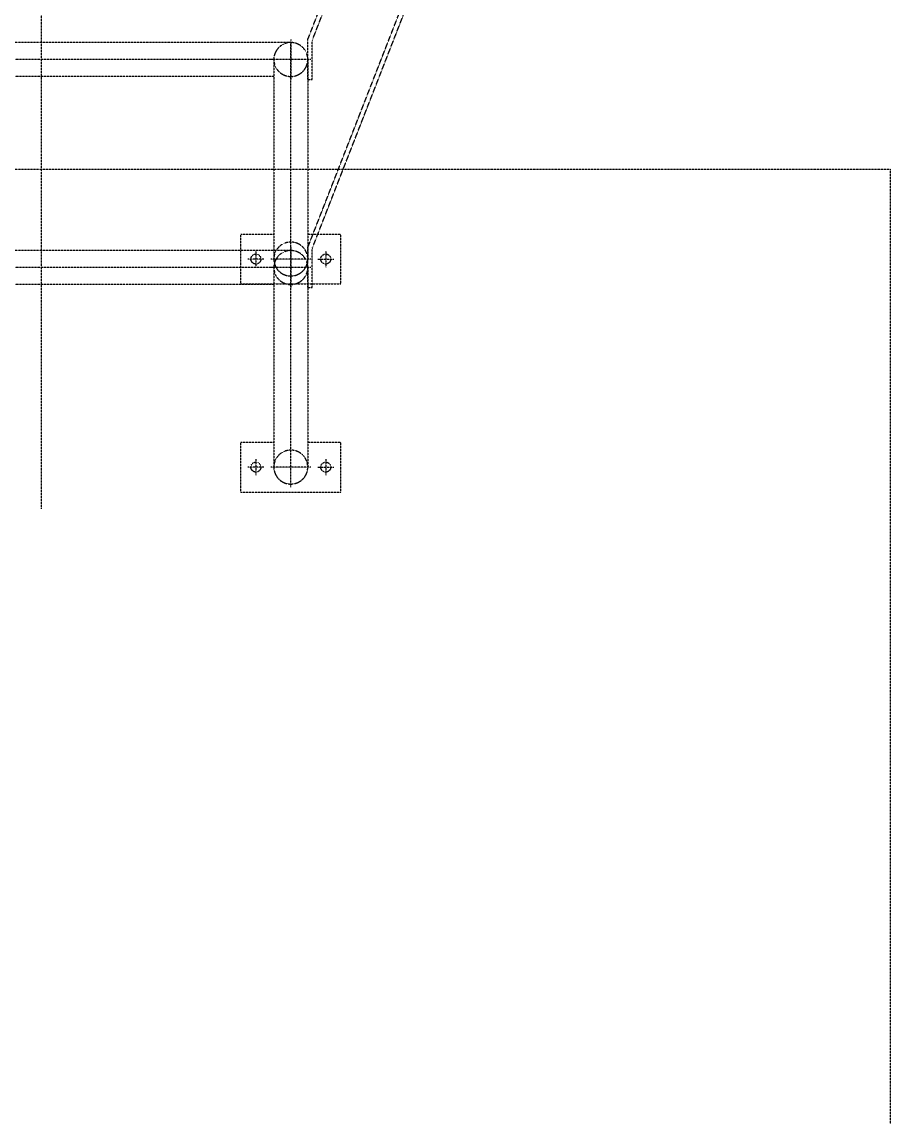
# Model space of a CAD drawing. Header units: millimetres. Extents: x -955179 to -912907, y 62798 to 154298.
# Drawn here: x -947841 to -946971, y 97600 to 98698 of the extents above; entities that cross this region are included whole.
import ezdxf

# ---------------------------------------------------------------- set-up
doc = ezdxf.new("R2010")
doc.units = ezdxf.units.MM
doc.header["$MEASUREMENT"] = 0
doc.linetypes.add('HIDDEN', pattern=[0.375, 0.25, -0.125])
doc.layers.add('CV', color=251, linetype='HIDDEN')

# ---------------------------------------------------------------- blocks, each defined once
blk = doc.blocks.new('A$C24162613')
at = {"layer": 'CV'}
for p, q in [((-2034.2, 3156.5, 0), (-2309, 3263.7, 0)), ((-2035, 3152, 0), (-2310, 3259.3, 0)), ((-1790, 3185, 0), (-1840, 3185, 0)), ((-1840, 3152, 0), (-1840, 3185, 0)), ((-1790, 3085, 0), (-1790, 3185, 0)), ((-1815, 3162, 0), (-1815, 3178, 0)), ((-1823, 3170, 0), (-1807, 3170, 0)), ((-1995, 3152, 0), (-2035, 3152, 0)), ((-1995, 3156.5, 0), (-2034.2, 3156.5, 0)), ((-2015, 3155, 0), (-2015, 3115, 0)), ((-2015, 3152, 0), (-1815, 3152, 0)), ((-1995, 3152, 0), (-1995, 3156.5, 0)), ((-1815, 3155, 0), (-1815, 3115, 0)), ((-2035, 3135, 0), (-1995, 3135, 0)), ((-1795, 3135, 0), (-2032, 3135, 0)), ((-2032, 3135, 0), (-2032, 2635, 0)), ((-1795, 3135, 0), (-1835, 3135, 0)), ((-2015, 3118, 0), (-1815, 3118, 0)), ((-2015, 3118, 0), (-2015, 2652, 0)), ((-1998, 3118, 0), (-1998, 2652, 0)), ((-1840, 3085, 0), (-1840, 3118, 0)), ((-1815, 3108, 0), (-1815, 3092, 0)), ((-1823, 3100, 0), (-1807, 3100, 0)), ((-1790, 3085, 0), (-1840, 3085, 0)), ((-1790, 3085, 0), (-1840, 3085, 0)), ((-2720, 2885, 0), (-1773.1, 2885, 0))]:
    blk.add_line(p, q, dxfattribs=at)
for centre in [(-1815, 3170, 0), (-1815, 3100, 0)]:
    blk.add_circle(centre, 5, dxfattribs=at)
for centre, start, end in [((-2015, 3135, 0), 90, 270), ((-2015, 3135, 0), 270, 90), ((-1815, 3135, 0), 90, 270), ((-1815, 3135, 0), 270, 90)]:
    blk.add_arc(centre, 17, start, end, dxfattribs=at)
blk = doc.blocks.new('A$C3AB50FED')
at = {"layer": 'CV'}
for p, q in [((566.9, 859.5, 0), (566.9, 0, 0)), ((261.1, 701.3, 0), (535.9, 808.5, 0)), ((261.9, 696.8, 0), (536.9, 804.1, 0)), ((591.9, 804.4, 0), (541.9, 804.4, 0)), ((541.9, 804.4, 0), (541.9, 799.9, 0)), ((591.9, 804.4, 0), (591.9, 799.9, 0)), ((591.9, 799.9, 0), (541.9, 799.9, 0)), ((16.9, 629.8), (16.9, 729.8)), ((16.9, 729.8), (66.9, 729.8)), ((66.9, 696.8), (66.9, 729.8)), ((49.9, 714.8, 0), (33.9, 714.8, 0)), ((41.9, 706.8, 0), (41.9, 722.8, 0)), ((41.9, 699.8), (41.9, 659.8)), ((241.9, 696.8, 0), (41.9, 696.8)), ((221.9, 696.8, 0), (221.9, 701.3, 0)), ((221.9, 701.3, 0), (261.1, 701.3, 0)), ((221.9, 696.8, 0), (261.9, 696.8, 0)), ((241.9, 699.8, 0), (241.9, 659.8, 0)), ((21.9, 679.8), (258.9, 679.8, 0)), ((21.9, 679.8), (61.9, 679.8)), ((261.9, 679.8, 0), (221.9, 679.8, 0)), ((258.9, 179.8, 0), (258.9, 679.8, 0)), ((241.9, 662.8, 0), (41.9, 662.8)), ((66.9, 629.8), (66.9, 662.8)), ((224.9, 196.8, 0), (224.9, 662.8, 0)), ((241.9, 196.8, 0), (241.9, 662.8, 0)), ((41.9, 652.8, 0), (41.9, 636.8, 0)), ((49.9, 644.8, 0), (33.9, 644.8, 0)), ((16.9, 629.8), (66.9, 629.8)), ((16.9, 629.8), (66.9, 629.8)), ((937.1, 404.8, 0), (937.1, 454.8, 0)), ((937.1, 454.8, 0), (941.6, 454.8, 0)), ((941.6, 404.8, 0), (941.6, 454.8, 0)), ((946.9, 429.8, 0), (0, 429.8, 0)), ((937.1, 404.8, 0), (941.6, 404.8, 0)), ((16.9, 229.8), (66.9, 229.8)), ((16.9, 229.8), (16.9, 129.8)), ((16.9, 229.8), (66.9, 229.8)), ((41.9, 206.8, 0), (41.9, 222.8, 0)), ((66.9, 229.8), (66.9, 196.8)), ((49.9, 214.8, 0), (33.9, 214.8, 0)), ((41.9, 159.8), (41.9, 199.8)), ((241.9, 159.8, 0), (241.9, 199.8, 0)), ((241.9, 196.8, 0), (41.9, 196.8)), ((21.9, 179.8), (61.9, 179.8)), ((21.9, 179.8), (258.9, 179.8, 0)), ((261.9, 179.8, 0), (221.9, 179.8, 0)), ((241.9, 162.8, 0), (41.9, 162.8)), ((66.9, 162.8), (66.9, 129.8)), ((221.9, 162.8, 0), (221.9, 158.3, 0)), ((221.9, 162.8, 0), (261.9, 162.8, 0)), ((221.9, 158.3, 0), (261.1, 158.3, 0)), ((261.1, 158.3, 0), (535.9, 51, 0)), ((261.9, 162.8, 0), (536.9, 55.5, 0)), ((49.9, 144.8, 0), (33.9, 144.8, 0)), ((41.9, 152.8, 0), (41.9, 136.8, 0)), ((16.9, 129.8), (66.9, 129.8)), ((591.9, 59.6, 0), (541.9, 59.6, 0)), ((541.9, 55.1, 0), (541.9, 59.6, 0)), ((591.9, 55.1, 0), (541.9, 55.1, 0)), ((591.9, 55.1, 0), (591.9, 59.6, 0))]:
    blk.add_line(p, q, dxfattribs=at)
for centre in [(41.9, 714.8, 0), (41.9, 644.8, 0), (41.9, 214.8, 0), (41.9, 144.8, 0)]:
    blk.add_circle(centre, 5, dxfattribs=at)
for centre, radius, start, end in [((566.9, 429.8, 0), 380, 265.3175, 94.6825), ((566.9, 429.8, 0), 375.5, 265.4176, 94.5824), ((41.9, 679.8), 17, 90, 270), ((41.9, 679.8), 17, 270, 90), ((241.9, 679.8, 0), 17, 90, 270), ((241.9, 679.8, 0), 17, 270, 90), ((41.9, 179.8), 17, 90, 270), ((41.9, 179.8), 17, 270, 90), ((241.9, 179.8, 0), 17, 90, 270), ((241.9, 179.8, 0), 17, 270, 90)]:
    blk.add_arc(centre, radius, start, end, dxfattribs=at)

msp = doc.modelspace()

# ---------------------------------------------------------------- linework, layer by layer
at = {"layer": 'CV'}
msp.add_lwpolyline([(-946971.3, 98550.1), (-946971.3, 94740.1), (-954526.7, 94740.1), (-954526.7, 98550.1), (-946971.3, 98550.1)], dxfattribs=at)

# ---------------------------------------------------------------- block references
at = {"layer": 'CV', "rotation": 269.9999999999999}
msp.add_blockref('A$C24162613', (-950706.7, 96645.1), dxfattribs=at)
at = {"layer": 'CV', "color": 1, "rotation": 89.99999999999999}
msp.add_blockref('A$C3AB50FED', (-947391.9, 98209.7), dxfattribs=at)

doc.saveas('drawing.dxf')
